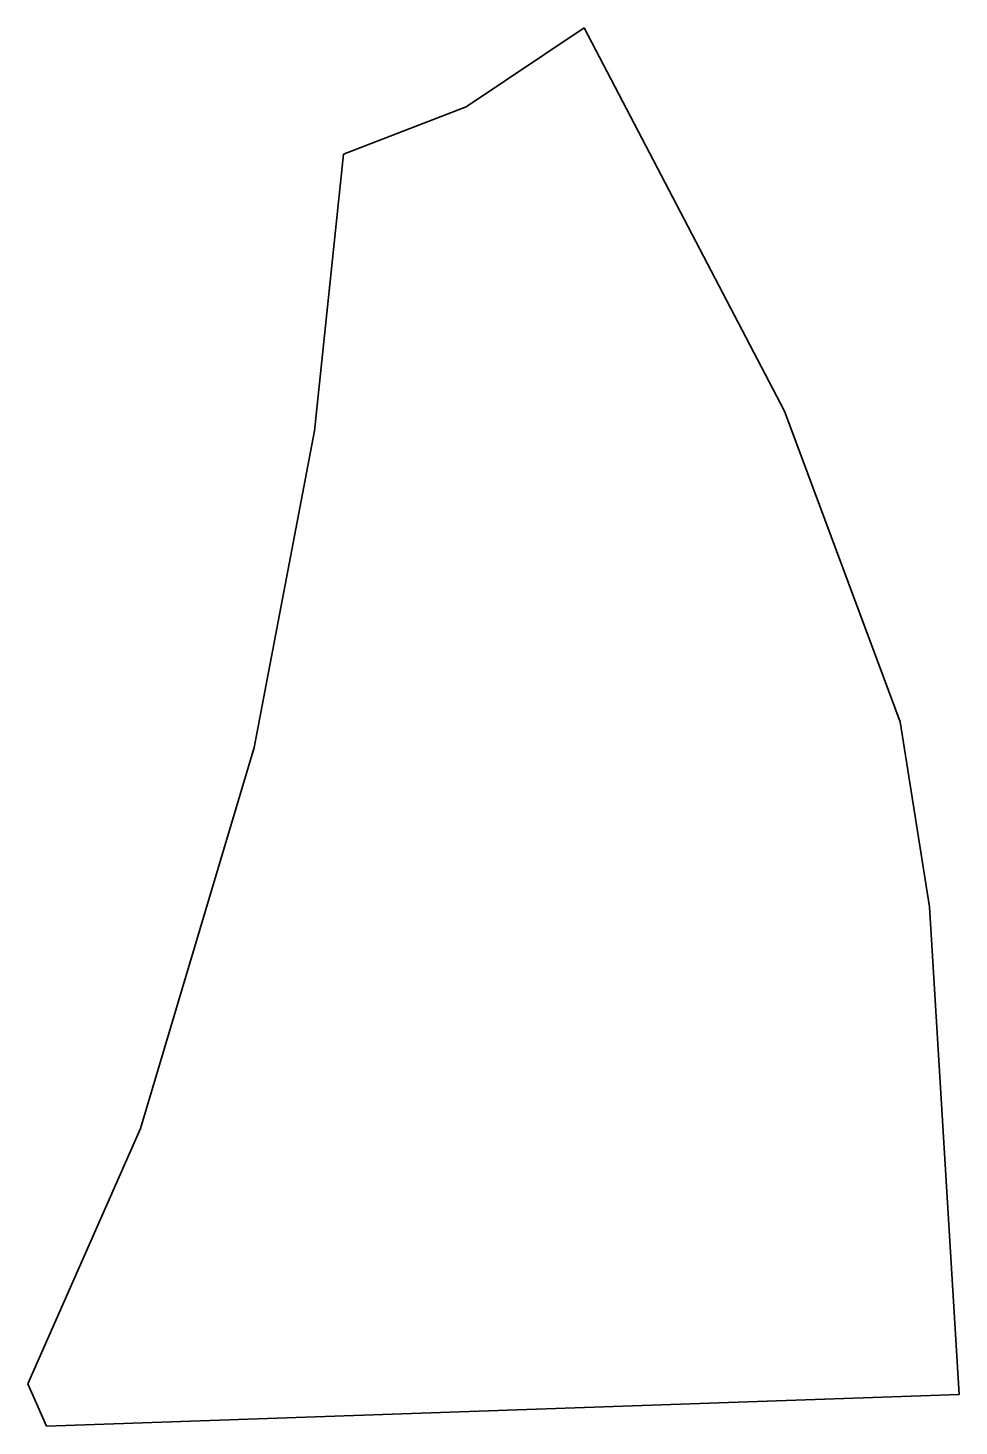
# Model space of a CAD drawing. Extents: x 0 to 2501, y -3754 to 0.
import ezdxf

# ---------------------------------------------------------------- set-up
doc = ezdxf.new("R2010")
doc.units = 0
doc.linetypes.add('Solid', pattern=[0])

msp = doc.modelspace()

# ---------------------------------------------------------------- linework, layer by layer
at = {"color": 0, "linetype": 'Solid', "lineweight": 35}
msp.add_lwpolyline([(0, -3641), (302, -2955), (608, -1932), (770, -1082), (848, -339), (1177, -212), (1494, 0), (2032, -1029), (2343, -1863), (2422, -2360), (2501, -3669), (50, -3754), (0, -3641)], close=True, dxfattribs=at)

doc.saveas('drawing.dxf')
